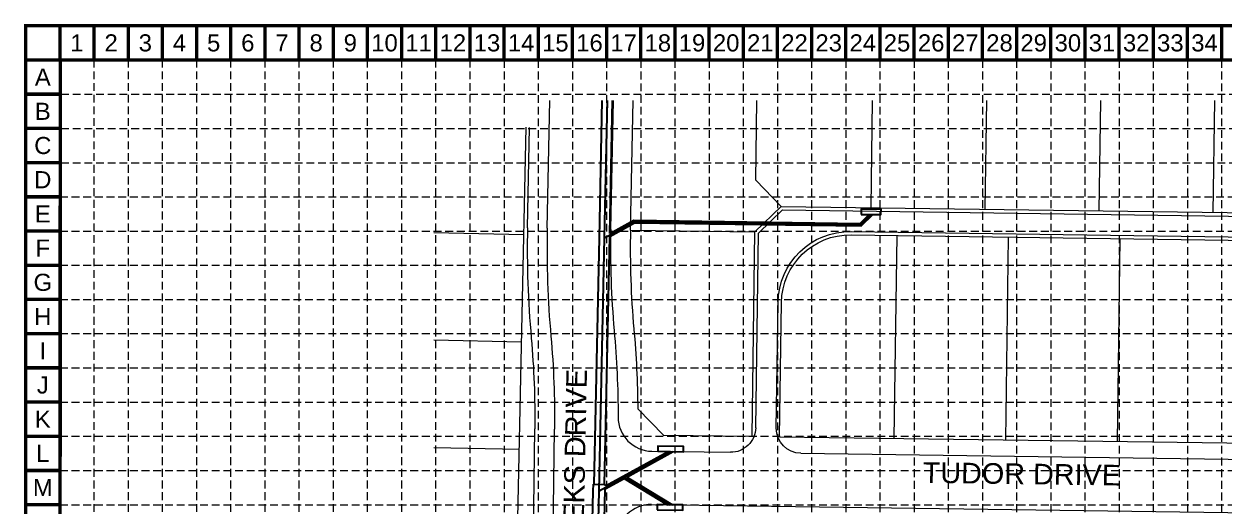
# Model space of a CAD drawing. Header units: feet. Extents: x -2630 to -1354, y -861 to -63.
# Drawn here: x -2630 to -1930, y -344 to -63 of the extents above; entities that cross this region are included whole.
import ezdxf
from ezdxf.enums import TextEntityAlignment as Align

# ---------------------------------------------------------------- set-up
doc = ezdxf.new("R2010")
doc.units = ezdxf.units.FT
doc.header["$MEASUREMENT"] = 0
for name, pattern in [('( Phantom )', [2.5, 1.25, -0.25, 0.25, -0.25, 0.25, -0.25]), ('DGN Style 6', [29.641924, 0.015585, -6.233843, 10.909226, -6.233843, 0.015585, -6.233843]), ('HIDDEN', [0.000272143, 0.000181429, -9.07143e-05])]:
    doc.linetypes.add(name, pattern=pattern)
for name, color, linetype, lineweight in [('0693al - Existing Lot Lines', 6, 'DGN Style 6', 0), ('0693al - Existing Pavement', 132, 'Continuous', 0), ('0693al - Street Name', 3, 'Continuous', 30), ('STORM', 5, '( Phantom )', 30)]:
    doc.layers.add(name, color=color, linetype=linetype, lineweight=lineweight)
doc.layers.add('BASE', color=7, linetype='Continuous')
doc.layers.add('GRID', color=254, linetype='HIDDEN')
doc.styles.get("Standard").update_dxf_attribs({"font": 'ARIAL.TTF'})

msp = doc.modelspace()

# ---------------------------------------------------------------- linework, layer by layer
at = {"layer": '0693al - Existing Lot Lines', "color": 253, "linetype": 'Continuous'}
for p, q in [((-2276.45, -182.98), (-2274.87, -107.59)), ((-2203.48, -153.99), (-2202.84, -107.59)), ((-2136.25, -169.93), (-2135.38, -107.59)), ((-2069.81, -170.86), (-2068.93, -107.59)), ((-2003.36, -171.78), (-2002.47, -107.59)), ((-1936.92, -172.71), (-1936.01, -107.59)), ((-2350.12, -739.18), (-2337.21, -123.2)), ((-2336.44, -181.72), (-2335.21, -123.24)), ((-2188.7, -169.2), (-2203.48, -153.99)), ((-2188.7, -169.2), (-2203.9, -183.99)), ((-2188.7, -169.2), (-1585.75, -177.6)), ((-2338.52, -185.69), (-2390.95, -184.59)), ((-2276.45, -182.98), (-2203.9, -183.99)), ((-2205.56, -302.98), (-2203.9, -183.99)), ((-2147.92, -185.77), (-1585.75, -193.61)), ((-2122.77, -304.13), (-2121.12, -186.14)), ((-2057.78, -305.04), (-2056.13, -187.05)), ((-1992.78, -305.94), (-1991.14, -187.95)), ((-2189.56, -303.2), (-2188.48, -225.21)), ((-2339.83, -248.17), (-2390.95, -247.1)), ((-2257.22, -302.26), (-2272.17, -286.91)), ((-2336.66, -668.63), (-2332.18, -298.68)), ((-2257.22, -302.26), (-2205.56, -302.98)), ((-2189.56, -303.2), (-1585.75, -311.62)), ((-2341.14, -310.66), (-2390.95, -309.61))]:
    msp.add_line(p, q, dxfattribs=at)
for radius in [580, 520]:
    msp.add_arc((-1756.56, -193.88), radius, 178.79917, 185.1379, dxfattribs=at)
at = {"layer": '0693al - Existing Lot Lines', "color": 253, "linetype": 'Continuous', "extrusion": (0, 0, -1)}
for centre, radius, start, end in [((2148.48, -225.77), 40, 0.79861, 90.79861), ((2852.15, -292.38), 580, 174.8621, 179.45955), ((2852.15, -292.38), 520, 174.8621, 180.69362)]:
    msp.add_arc(centre, radius, start, end, dxfattribs=at)
at = {"layer": '0693al - Existing Pavement', "color": 7}
for p, q in [((-2324.94, -181.96), (-2323.38, -107.59)), ((-2287.95, -182.74), (-2286.37, -107.59)), ((-2187.89, -171.21), (-2201.91, -184.85)), ((-2187.89, -171.21), (-1585.75, -179.6)), ((-2203.49, -298.01), (-2201.91, -184.85)), ((-2147.89, -183.77), (-1585.75, -191.61)), ((-2191.49, -298.17), (-2190.48, -225.18)), ((-2325.16, -668.77), (-2320.68, -298.82)), ((-2263.92, -311.66), (-2218.19, -312.3)), ((-2177.2, -312.87), (-1585.75, -321.12)), ((-2264.17, -342.66), (-1585.75, -352.12))]:
    msp.add_line(p, q, dxfattribs=at)
for centre, radius, start, end in [((-1756.56, -193.88), 568.5, 178.79917, 185.1379), ((-1756.56, -193.88), 531.5, 178.79917, 185.1379), ((-2263.65, -291.67), 20, 180.06982, 269.20139), ((-2264.45, -362.66), 20, 89.20139, 179.30638)]:
    msp.add_arc(centre, radius, start, end, dxfattribs=at)
at = {"layer": '0693al - Existing Pavement', "color": 7, "extrusion": (0, 0, -1)}
for centre, radius, start, end in [((2148.48, -225.77), 42, 0.79861, 90.79861), ((2852.15, -292.38), 531.5, 174.8621, 180.69362), ((2852.15, -292.38), 568.5, 174.8621, 179.93018), ((2217.99, -297.8), 14.5, 180.79861, 270.79862), ((2176.99, -298.38), 14.5, 270.79862, 0.79861)]:
    msp.add_arc(centre, radius, start, end, dxfattribs=at)
at = {"layer": 'BASE', "const_width": 1.99}
for points in [[(-2628.72, -860.27), (-1354.87, -860.27), (-1354.87, -64.12), (-2628.72, -64.12)], [(-2608.86, -840.37), (-1374.72, -840.41), (-1374.75, -84.01), (-2608.61, -83.99)]]:
    msp.add_lwpolyline(points, close=True, dxfattribs=at)
for points in [[(-2608.82, -84.02), (-2608.82, -64.12)], [(-2588.92, -84.02), (-2588.92, -64.12)], [(-2569.01, -84.02), (-2569.01, -64.12)], [(-2549.11, -84.02), (-2549.11, -64.12)], [(-2529.2, -84.02), (-2529.2, -64.12)], [(-2509.3, -84.02), (-2509.3, -64.12)], [(-2489.4, -84.02), (-2489.4, -64.12)], [(-2469.49, -84.02), (-2469.49, -64.12)], [(-2449.59, -84.02), (-2449.59, -64.12)], [(-2429.68, -84.02), (-2429.68, -64.12)], [(-2409.78, -84.02), (-2409.78, -64.12)], [(-2389.88, -84.02), (-2389.88, -64.12)], [(-2369.97, -84.02), (-2369.97, -64.12)], [(-2350.07, -84.02), (-2350.07, -64.12)], [(-2330.17, -84.02), (-2330.17, -64.12)], [(-2310.26, -84.02), (-2310.26, -64.12)], [(-2290.36, -84.02), (-2290.36, -64.12)], [(-2270.45, -84.02), (-2270.45, -64.12)], [(-2250.55, -84.02), (-2250.55, -64.12)], [(-2230.65, -84.02), (-2230.65, -64.12)], [(-2210.74, -84.02), (-2210.74, -64.12)], [(-2190.84, -84.02), (-2190.84, -64.12)], [(-2170.93, -84.02), (-2170.93, -64.12)], [(-2151.03, -84.02), (-2151.03, -64.12)], [(-2131.13, -84.02), (-2131.13, -64.12)], [(-2111.22, -84.02), (-2111.22, -64.12)], [(-2091.32, -84.02), (-2091.32, -64.12)], [(-2071.41, -84.02), (-2071.41, -64.12)], [(-2051.51, -84.02), (-2051.51, -64.12)], [(-2031.61, -84.02), (-2031.61, -64.12)], [(-2011.7, -84.02), (-2011.7, -64.12)], [(-1991.8, -84.02), (-1991.8, -64.12)], [(-1971.89, -84.02), (-1971.89, -64.12)], [(-1951.99, -84.02), (-1951.99, -64.12)], [(-1932.09, -84.02), (-1932.09, -64.12)], [(-2608.82, -84.02), (-2628.72, -84.02)], [(-2608.82, -103.92), (-2628.72, -103.92)], [(-2608.82, -123.83), (-2628.72, -123.83)], [(-2608.82, -143.73), (-2628.72, -143.73)], [(-2608.82, -163.63), (-2628.72, -163.63)], [(-2608.82, -183.54), (-2628.72, -183.54)], [(-2608.82, -203.44), (-2628.72, -203.44)], [(-2608.82, -223.35), (-2628.72, -223.35)], [(-2608.82, -243.25), (-2628.72, -243.25)], [(-2608.82, -263.15), (-2628.72, -263.15)], [(-2608.82, -283.06), (-2608.82, -263.15)], [(-2608.82, -283.06), (-2628.72, -283.06)], [(-2608.82, -302.96), (-2628.72, -302.96)], [(-2608.82, -322.87), (-2628.72, -322.87)], [(-2608.82, -342.77), (-2628.72, -342.77)]]:
    msp.add_lwpolyline(points, dxfattribs=at)
at = {"layer": 'GRID', "color": 252, "linetype": 'HIDDEN', "lineweight": 0, "ltscale": 25000}
for p, q in [((-2588.98, -83.83), (-2588.98, -780.74)), ((-2569.08, -83.83), (-2569.08, -780.74)), ((-2549.17, -83.83), (-2549.17, -780.74)), ((-2529.27, -83.83), (-2529.27, -780.74)), ((-2509.37, -83.83), (-2509.37, -780.74)), ((-2489.46, -83.83), (-2489.46, -780.74)), ((-2469.56, -83.83), (-2469.56, -780.74)), ((-2449.66, -83.83), (-2449.66, -780.74)), ((-2429.75, -83.83), (-2429.75, -780.74)), ((-2409.85, -83.83), (-2409.85, -780.74)), ((-2389.94, -83.83), (-2389.94, -780.74)), ((-2370.04, -83.83), (-2370.04, -780.74)), ((-2350.07, -84.02), (-2350.07, -780.74)), ((-2330.17, -84.02), (-2330.17, -780.74)), ((-2310.26, -84.02), (-2310.26, -780.74)), ((-2290.36, -84.02), (-2290.36, -780.74)), ((-2270.45, -84.02), (-2270.45, -780.74)), ((-2250.55, -84.02), (-2250.55, -780.74)), ((-2230.65, -84.02), (-2230.65, -780.74)), ((-2210.74, -84.02), (-2210.74, -780.74)), ((-2190.84, -84.02), (-2190.84, -780.74)), ((-2170.93, -84.02), (-2170.93, -780.74)), ((-2151.03, -84.02), (-2151.03, -780.74)), ((-2131.13, -84.02), (-2131.13, -780.74)), ((-2111.22, -84.02), (-2111.22, -780.74)), ((-2091.32, -84.02), (-2091.32, -780.74)), ((-2071.41, -84.02), (-2071.41, -780.74)), ((-2051.51, -84.02), (-2051.51, -780.74)), ((-2031.61, -84.02), (-2031.61, -780.74)), ((-2011.7, -84.02), (-2011.7, -780.74)), ((-1991.8, -84.02), (-1991.8, -780.74)), ((-1971.89, -84.02), (-1971.89, -780.74)), ((-1951.99, -84.02), (-1951.99, -780.74)), ((-1932.09, -84.02), (-1932.09, -780.74)), ((-2608.09, -103.99), (-1374.04, -103.99)), ((-2608.09, -123.89), (-1374.04, -123.89)), ((-2608.09, -143.8), (-1374.04, -143.8)), ((-2608.82, -163.63), (-1374.78, -163.63)), ((-2608.82, -183.54), (-1374.78, -183.54)), ((-2608.82, -203.44), (-1374.78, -203.44)), ((-2608.82, -223.35), (-1374.78, -223.35)), ((-2608.82, -243.25), (-1374.78, -243.25)), ((-2608.82, -263.15), (-1374.78, -263.15)), ((-2608.82, -283.06), (-1374.78, -283.06)), ((-2608.82, -302.96), (-1374.78, -302.96)), ((-2608.82, -322.87), (-1374.78, -322.87)), ((-2608.82, -342.77), (-1374.78, -342.77))]:
    msp.add_line(p, q, dxfattribs=at)
at = {"layer": 'STORM', "linetype": 'Continuous'}
for p, q in [((-2294.55, -187.43), (-2292.87, -107.59)), ((-2291.55, -187.49), (-2289.87, -107.59)), ((-2288.49, -184.96), (-2286.87, -107.59)), ((-2142.69, -179.09), (-2137.37, -173.92)), ((-2142.39, -179.85), (-2136.31, -173.93)), ((-2142.09, -180.6), (-2135.25, -173.95)), ((-2291.55, -187.49), (-2274.3, -178.01)), ((-2288.53, -186.69), (-2274.11, -178.76)), ((-2288.49, -184.96), (-2274.49, -177.25)), ((-2274.49, -177.25), (-2142.69, -179.09)), ((-2274.3, -178.01), (-2142.39, -179.85)), ((-2274.11, -178.76), (-2142.09, -180.6)), ((-2297.56, -330.93), (-2294.55, -187.43)), ((-2294.63, -334.7), (-2291.55, -187.49)), ((-2291.56, -331.06), (-2288.53, -186.69)), ((-2294.63, -334.7), (-2253.01, -311.82)), ((-2291.07, -331.89), (-2254.52, -311.8)), ((-2278.56, -326.72), (-2251.49, -311.84)), ((-2291.11, -333.62), (-2280.08, -327.56)), ((-2280.08, -327.56), (-2254.92, -342.79)), ((-2280.06, -326.69), (-2253.44, -342.81)), ((-2278.56, -326.72), (-2251.96, -342.83)), ((-2299.16, -383.39), (-2298.13, -334.63)), ((-2298.13, -334.63), (-2298.06, -330.92)), ((-2298.06, -330.92), (-2291.06, -331.07)), ((-2295.63, -382.02), (-2294.63, -334.7)), ((-2292.1, -380.64), (-2291.11, -333.62)), ((-2291.07, -331.89), (-2291.06, -331.07))]:
    msp.add_line(p, q, dxfattribs=at)
at = {"layer": 'STORM', "linetype": 'Continuous', "flags": 128}
for points in [[(-2142.09, -173.85), (-2130.53, -174.01), (-2130.48, -171.01), (-2142.04, -170.85)], [(-2260.5, -311.71), (-2245.51, -311.92), (-2245.46, -308.92), (-2260.46, -308.71)], [(-2260.98, -345.71), (-2245.98, -345.92), (-2245.94, -342.92), (-2260.94, -342.71)]]:
    msp.add_lwpolyline(points, close=True, dxfattribs=at)

# ---------------------------------------------------------------- texts
at = {"layer": '0693al - Street Name', "color": 7}
msp.add_text('TWIN CREEKS DRIVE', height=12, rotation=88.79917, dxfattribs=at).set_placement((-2305.34, -436.26))
msp.add_text('TUDOR DRIVE', height=12, rotation=359.20139, dxfattribs=at).set_placement((-2048.52, -330.83), align=Align.CENTER)
at = {"layer": 'BASE'}
for s, height, p in [('1', 9.95, (-2598.87, -74.07)), ('2', 9.95, (-2578.96, -74.07)), ('3', 9.95, (-2559.06, -74.07)), ('4', 9.95, (-2539.16, -74.07)), ('5', 9.95, (-2519.25, -74.07)), ('6', 9.95, (-2499.35, -74.07)), ('7', 9.95, (-2479.44, -74.07)), ('8', 9.95, (-2459.54, -74.07)), ('9', 9.95, (-2439.64, -74.07)), ('10', 9.952, (-2419.73, -74.07)), ('11', 9.952, (-2399.83, -74.07)), ('12', 9.952, (-2379.92, -74.07)), ('13', 9.952, (-2360.02, -74.07)), ('14', 9.952, (-2340.12, -74.07)), ('15', 9.952, (-2320.21, -74.07)), ('16', 9.952, (-2300.31, -74.07)), ('17', 9.952, (-2280.41, -74.07)), ('18', 9.952, (-2260.5, -74.07)), ('19', 9.952, (-2240.6, -74.07)), ('20', 9.952, (-2220.69, -74.07)), ('21', 9.952, (-2200.79, -74.07)), ('22', 9.952, (-2180.89, -74.07)), ('23', 9.952, (-2160.98, -74.07)), ('24', 9.952, (-2141.08, -74.07)), ('25', 9.952, (-2121.17, -74.07)), ('26', 9.952, (-2101.27, -74.07)), ('27', 9.952, (-2081.37, -74.07)), ('28', 9.952, (-2061.46, -74.07)), ('29', 9.952, (-2041.56, -74.07)), ('30', 9.952, (-2021.65, -74.07)), ('31', 9.952, (-2001.75, -74.07)), ('32', 9.952, (-1981.85, -74.07)), ('33', 9.952, (-1961.94, -74.07)), ('34', 9.952, (-1942.04, -74.07)), ('A', 9.95, (-2618.77, -93.97)), ('B', 9.95, (-2618.77, -113.88)), ('C', 9.95, (-2618.77, -133.78)), ('D', 9.95, (-2618.77, -153.68)), ('E', 9.95, (-2618.77, -173.59)), ('F', 9.95, (-2618.77, -193.49)), ('G', 9.95, (-2618.77, -213.39)), ('H', 9.95, (-2618.77, -233.3)), ('I', 9.95, (-2618.77, -253.2)), ('J', 9.95, (-2618.77, -273.11)), ('K', 9.95, (-2618.77, -293.01)), ('L', 9.95, (-2618.77, -312.91)), ('M', 9.95, (-2618.77, -332.82))]:
    msp.add_text(s, height=height, dxfattribs=at).set_placement(p, align=Align.MIDDLE_CENTER)

doc.saveas('drawing.dxf')
